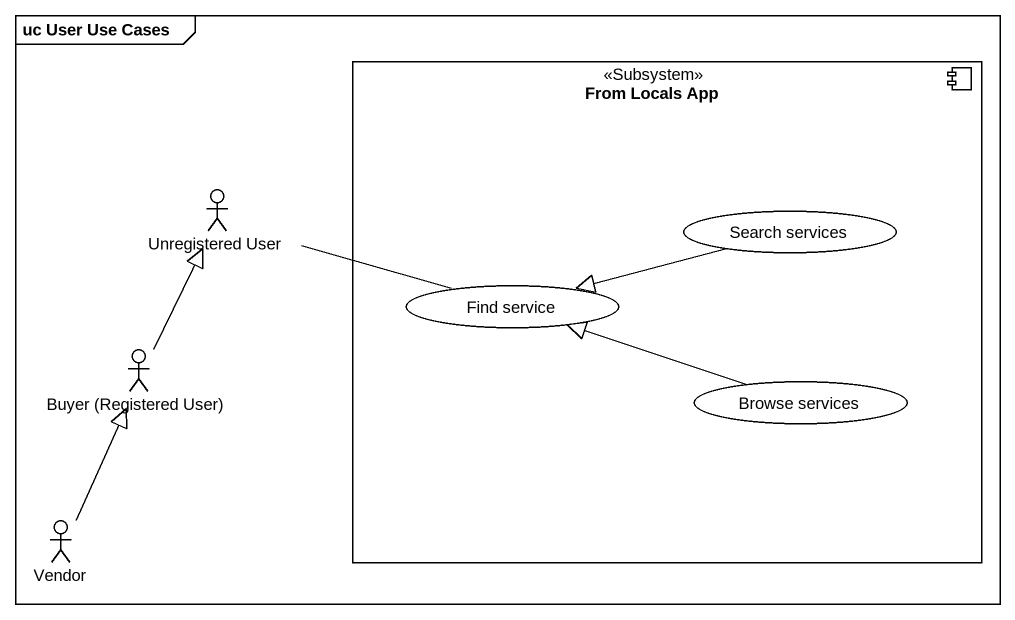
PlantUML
@startuml
mainframe uc User Use Cases
component "From Locals App" as From_Locals_App <<Subsystem>> {
  usecase "Search services" as Search_services
  usecase "Find service" as Find_service
  usecase "Browse services" as Browse_services
}
actor "Unregistered User" as Unregistered_User
actor "Buyer (Registered User)" as Buyer_Registered_User
actor Vendor
Unregistered_User -right- Find_service
Search_services -left-|> Find_service
Buyer_Registered_User -up-|> Unregistered_User
Browse_services -left-|> Find_service
Vendor -up-|> Buyer_Registered_User
@enduml
